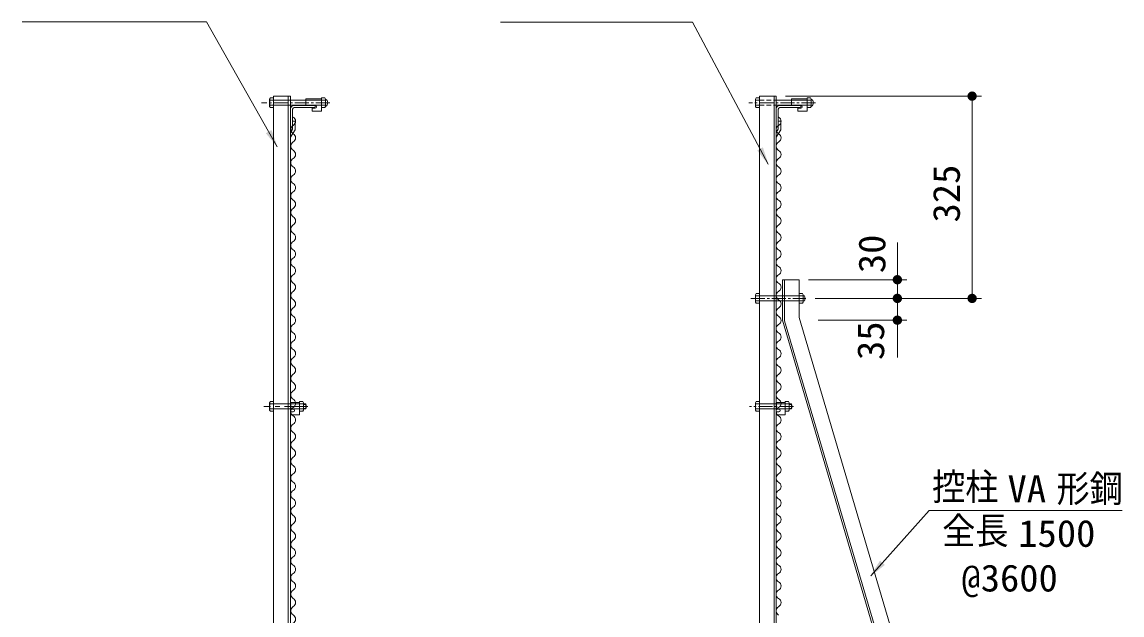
# Model space of a CAD drawing. Units: millimetres, scale not verified. Extents: x -4455 to 4455, y -3150 to 3150.
# Drawn here: x -437 to 1329, y 436 to 1388 of the extents above; entities that cross this region are included whole.
import ezdxf
from ezdxf.enums import TextEntityAlignment as Align

# ---------------------------------------------------------------- set-up
doc = ezdxf.new("R2010")
doc.units = ezdxf.units.MM
doc.header["$LTSCALE"] = 30
for name, pattern in [('DASHED', [7.5, 6, -1.5]), ('USER1', [2, 1.25, -0.25, 0.25, -0.25]), ('USER2', [0.375, 0.25, -0.125]), ('USER3', [1.125, 0.75, -0.125, 0.125, -0.125]), ('USER4', [4.7625, 3.175, -1.5875])]:
    doc.linetypes.add(name, pattern=pattern)
for name, color, linetype, lineweight in [('0-0_6文字', 3, 'Continuous', 9), ('0-4_1部材', 3, 'Continuous', 18), ('0-5_SUNPOU', 1, 'Continuous', 18), ('0-8_8部品', 7, 'Continuous', 18), ('0-9_5寸法', 1, 'Continuous', 18), ('0-A_2網', 4, 'Continuous', 18), ('0-B_AMI', 3, 'Continuous', 18)]:
    doc.layers.add(name, color=color, linetype=linetype, lineweight=lineweight)
doc.styles.add('ＭＳ ゴシック', font='')
doc.styles.get('ＭＳ ゴシック').set_extended_font_data('MS Gothic')

# ---------------------------------------------------------------- blocks, each defined once
blk = doc.blocks.new('M1')
at = {"layer": '0-5_SUNPOU'}
blk.add_line((-7.5, 0), (-57.86, 0), dxfattribs=at)
for points in [[(0, 0), (-7.5, 0), (-7.44, 0.94)], [(0, 0), (-7.44, -0.94), (-7.5, 0)], [(0, 0), (-7.44, 0.94), (-7.26, 1.87)], [(0, 0), (-7.26, -1.87), (-7.44, -0.94)], [(0, 0), (-7.26, 1.87), (-6.97, 2.76)], [(0, 0), (-6.97, -2.76), (-7.26, -1.87)], [(0, 0), (-6.97, 2.76), (-6.57, 3.61)], [(0, 0), (-6.57, -3.61), (-6.97, -2.76)], [(0, 0), (-6.57, 3.61), (-6.07, 4.41)], [(0, 0), (-6.07, -4.41), (-6.57, -3.61)], [(0, 0), (-6.07, 4.41), (-5.47, 5.13)], [(0, 0), (-5.47, -5.13), (-6.07, -4.41)], [(0, 0), (-5.47, 5.13), (-4.78, 5.78)], [(0, 0), (-4.78, -5.78), (-5.47, -5.13)], [(0, 0), (-4.78, 5.78), (-4.02, 6.33)], [(0, 0), (-4.02, -6.33), (-4.78, -5.78)], [(0, 0), (-4.02, 6.33), (-3.19, 6.79)], [(0, 0), (-3.19, -6.79), (-4.02, -6.33)], [(0, 0), (-3.19, 6.79), (-2.32, 7.13)], [(0, 0), (-2.32, -7.13), (-3.19, -6.79)], [(0, 0), (-2.32, 7.13), (-1.41, 7.37)], [(0, 0), (-1.41, -7.37), (-2.32, -7.13)], [(0, 0), (-1.41, 7.37), (-0.47, 7.49)], [(0, 0), (-0.47, -7.49), (-1.41, -7.37)], [(0, 0), (-0.47, 7.49), (0.47, 7.49)], [(0, 0), (0.47, -7.49), (-0.47, -7.49)], [(0, 0), (0.47, 7.49), (1.41, 7.37)], [(0, 0), (1.41, 7.37), (2.32, 7.13)], [(0, 0), (2.32, 7.13), (3.19, 6.79)], [(0, 0), (3.19, 6.79), (4.02, 6.33)], [(0, 0), (4.02, 6.33), (4.78, 5.78)], [(0, 0), (4.78, 5.78), (5.47, 5.13)], [(0, 0), (5.47, 5.13), (6.07, 4.41)], [(0, 0), (6.07, 4.41), (6.57, 3.61)], [(0, 0), (6.57, 3.61), (6.97, 2.76)], [(0, 0), (6.97, 2.76), (7.26, 1.87)], [(0, 0), (7.26, 1.87), (7.44, 0.94)], [(0, 0), (7.44, 0.94), (7.5, 0)], [(0, 0), (1.41, -7.37), (0.47, -7.49)], [(0, 0), (2.32, -7.13), (1.41, -7.37)], [(0, 0), (3.19, -6.79), (2.32, -7.13)], [(0, 0), (4.02, -6.33), (3.19, -6.79)], [(0, 0), (4.78, -5.78), (4.02, -6.33)], [(0, 0), (5.47, -5.13), (4.78, -5.78)], [(0, 0), (6.07, -4.41), (5.47, -5.13)], [(0, 0), (6.57, -3.61), (6.07, -4.41)], [(0, 0), (6.97, -2.76), (6.57, -3.61)], [(0, 0), (7.26, -1.87), (6.97, -2.76)], [(0, 0), (7.44, -0.94), (7.26, -1.87)], [(0, 0), (7.5, 0), (7.44, -0.94)]]:
    blk.add_solid(points, dxfattribs=at)
blk = doc.blocks.new('NAMIX13')
at = {"layer": '0-B_AMI'}
for centre, start, end in [((-106.7, -200), 298.07249, 61.92751), ((106.7, -600), 118.07249, 241.92751), ((-106.7, -1000), 298.07249, 61.92751), ((106.7, -1400), 118.07249, 241.92751), ((106.7, -2200), 118.07249, 241.92751), ((-106.7, -1800), 298.07249, 61.92751), ((-106.7, -2600), 298.07249, 61.92751), ((106.7, -3000), 118.07249, 241.92751), ((106.7, -3800), 118.07249, 241.92751), ((-106.7, -3400), 298.07249, 61.92751), ((-106.7, -4200), 298.07249, 61.92751), ((106.7, -4600), 118.07249, 241.92751), ((106.7, -5400), 118.07249, 241.92751), ((-106.7, -5000), 298.07249, 61.92751), ((-106.7, -5800), 298.07249, 61.92751), ((106.7, -6200), 118.07249, 241.92751), ((106.7, -7000), 118.07249, 241.92751), ((-106.7, -6600), 298.07249, 61.92751), ((-106.7, -7400), 298.07249, 61.92751), ((106.7, -7800), 118.07249, 241.92751), ((106.7, -8600), 118.07249, 241.92751), ((-106.7, -8200), 298.07249, 61.92751)]:
    blk.add_arc(centre, 226.7, start, end, dxfattribs=at)
blk = doc.blocks.new('NAMIX5')
at = {"layer": '0-B_AMI'}
for centre, start, end in [((53.3, -300), 118.07249, 241.92751), ((-53.3, -100), 298.07249, 61.92751), ((-53.3, -500), 298.07249, 61.92751), ((53.3, -700), 118.07249, 241.92751), ((53.3, -1100), 118.07249, 241.92751), ((-53.3, -900), 298.07249, 61.92751), ((-53.3, -1300), 298.07249, 61.92751), ((53.3, -1500), 118.07249, 241.92751), ((53.3, -1900), 118.07249, 241.92751), ((-53.3, -1700), 298.07249, 61.92751)]:
    blk.add_arc(centre, 113.3, start, end, dxfattribs=at)
blk = doc.blocks.new('NAMI')
at = {"layer": '0-B_AMI'}
for centre, start, end in [((-106.7, -200), 298.07249, 61.92751), ((106.7, -600), 118.07249, 241.92751)]:
    blk.add_arc(centre, 226.7, start, end, dxfattribs=at)

msp = doc.modelspace()

# ---------------------------------------------------------------- linework, layer by layer
at = {"layer": '0-0_6文字', "color": 7}
for points in [[(-436.9, 1388.47), (-140.62, 1388.47), (-27.09, 1187.92)], [(331.26, 1388.13), (639.46, 1388.13), (761, 1159.84)], [(1328.88, 603.63), (1019.38, 603.63), (925.73, 498.62)]]:
    msp.add_lwpolyline(points, dxfattribs=at)
for points in [[(-26.1, 1186.18), (-45.42, 1209.72), (-36.35, 1214.86)], [(761.94, 1158.08), (743.24, 1182.11), (752.44, 1187.01)], [(924.4, 497.13), (940.48, 522.99), (948.25, 516.05)]]:
    msp.add_solid(points, dxfattribs=at)
at = {"layer": '0-4_1部材', "color": 7, "lineweight": 9}
for p, q in [((-32.94, 1269.29), (-32.94, -500.71)), ((-32.94, 1269.29), (-5.94, 1269.29)), ((-9.44, 1269.29), (-9.44, -500.71)), ((-5.94, 1269.29), (-5.94, -500.71)), ((-0.94, 1254.29), (34.06, 1254.29)), ((34.06, 1254.29), (34.06, 1253.29)), ((746.77, 1269.29), (746.77, -500.71)), ((746.77, 1269.29), (773.77, 1269.29)), ((770.27, 1269.29), (770.27, -500.71)), ((773.77, 1269.29), (773.77, -500.71)), ((778.77, 1254.29), (813.77, 1254.29)), ((813.77, 1254.29), (813.77, 1253.29)), ((-5.94, 1214.29), (-5.94, 1249.29)), ((-2.94, 1216.29), (-2.94, 1246.29)), ((2.06, 1251.29), (32.06, 1251.29)), ((773.77, 1214.29), (773.77, 1249.29)), ((776.77, 1216.29), (776.77, 1246.29)), ((781.77, 1251.29), (811.77, 1251.29)), ((1.34, 1229.26), (-2.66, 1229.26)), ((-2.66, 1229.26), (-2.66, 1216.26)), ((1.34, 1229.26), (1.34, 1215.14)), ((781.04, 1229.26), (781.04, 1215.14)), ((-5.94, 1210.85), (-2.66, 1216.26)), ((-5.94, 1203.14), (1.34, 1215.14)), ((-5.94, 1214.29), (-4.94, 1214.29)), ((773.77, 1210.85), (777.04, 1216.26)), ((773.77, 1203.14), (781.04, 1215.14)), ((773.77, 1214.29), (774.77, 1214.29)), ((783.77, 974.29), (783.77, 909.29)), ((783.77, 974.29), (810.77, 974.29)), ((787.27, 974.29), (787.27, 908.36)), ((810.77, 974.29), (810.77, 913.85)), ((783.77, 909.29), (1123.77, -245.71)), ((787.27, 908.36), (1127.27, -246.64)), ((810.77, 913.85), (1150.77, -241.15))]:
    msp.add_line(p, q, dxfattribs=at)
at = {"layer": '0-4_1部材', "linetype": 'DASHED'}
msp.add_line((18.87, 1263.06), (43.87, 1263.06), dxfattribs=at)
at = {"layer": '0-4_1部材', "color": 1}
for p, q in [((968.28, 1004.29), (968.28, 1034.29)), ((968.28, 974.29), (968.28, 1004.29)), ((825.77, 974.29), (983.28, 974.29)), ((968.28, 974.29), (968.28, 944.29)), ((836.37, 944.29), (983.28, 944.29)), ((867.26, 944.29), (983.28, 944.29)), ((968.28, 944.29), (968.28, 909.29)), ((841.07, 909.29), (983.28, 909.29)), ((968.28, 914.29), (968.28, 884.29)), ((968.28, 879.29), (968.28, 849.29))]:
    msp.add_line(p, q, dxfattribs=at)
at = {"layer": '0-4_1部材', "color": 7, "lineweight": 9}
msp.add_lwpolyline([(781.04, 1229.26), (777.04, 1229.26), (777.04, 1216.26)], dxfattribs=at)
for centre, radius, start, end in [((-0.94, 1249.29), 5, 90, 180), ((778.77, 1249.29), 5, 90, 180), ((2.06, 1246.29), 5, 90, 180), ((32.06, 1253.29), 2, 270, 0), ((781.77, 1246.29), 5, 90, 180), ((811.77, 1253.29), 2, 270, 0), ((-4.94, 1216.29), 2, 270, 0), ((774.77, 1216.29), 2, 270, 0)]:
    msp.add_arc(centre, radius, start, end, dxfattribs=at)
at = {"layer": '0-8_8部品', "color": 1, "linetype": 'USER3'}
for p, q in [((57.29, 1258.74), (-52.34, 1258.74)), ((836.99, 1258.74), (729.9, 1258.74)), ((732.89, 944.29), (821.37, 944.29)), ((801.73, 770.72), (730.89, 770.72))]:
    msp.add_line(p, q, dxfattribs=at)
at = {"layer": '0-8_8部品', "lineweight": 9}
for p, q in [((-39.34, 1264.66), (-38.23, 1266.58)), ((-39.34, 1252.82), (-39.34, 1264.66)), ((-38.65, 1262.74), (-32.94, 1262.74)), ((-38.65, 1254.74), (-32.94, 1254.74)), ((-38.23, 1266.58), (-32.94, 1266.58)), ((-32.94, 1250.9), (-32.94, 1266.58)), ((-32.94, 1262.74), (43.87, 1262.74)), ((-32.94, 1254.74), (43.87, 1254.74)), ((18.87, 1265.06), (18.87, 1254.56)), ((18.87, 1254.56), (33.62, 1254.56)), ((49.16, 1266.58), (43.87, 1266.58)), ((43.87, 1250.9), (43.87, 1266.58)), ((49.58, 1262.74), (43.87, 1262.74)), ((49.58, 1254.74), (43.87, 1254.74)), ((50.27, 1264.66), (49.16, 1266.58)), ((50.27, 1252.82), (50.27, 1264.66)), ((740.37, 1264.66), (741.48, 1266.58)), ((740.37, 1252.82), (740.37, 1264.66)), ((741.05, 1262.74), (746.77, 1262.74)), ((741.05, 1254.74), (746.77, 1254.74)), ((741.48, 1266.58), (746.77, 1266.58)), ((746.77, 1250.9), (746.77, 1266.58)), ((773.77, 1262.74), (823.58, 1262.74)), ((773.77, 1254.74), (823.58, 1254.74)), ((798.58, 1265.06), (798.58, 1254.56)), ((798.58, 1265.06), (823.58, 1265.06)), ((798.58, 1254.56), (813.33, 1254.56)), ((828.87, 1266.58), (823.58, 1266.58)), ((823.58, 1250.9), (823.58, 1266.58)), ((823.58, 1265.06), (823.58, 1245.06)), ((829.29, 1262.74), (823.58, 1262.74)), ((829.29, 1254.74), (823.58, 1254.74)), ((829.98, 1264.66), (828.87, 1266.58)), ((829.98, 1252.82), (829.98, 1264.66)), ((28.87, 1250.06), (33.62, 1250.06)), ((28.87, 1250.06), (28.87, 1245.06)), ((28.87, 1245.06), (43.87, 1245.06)), ((49.16, 1250.9), (43.87, 1250.9)), ((50.27, 1252.82), (49.16, 1250.9)), ((808.58, 1250.06), (813.33, 1250.06)), ((808.58, 1250.06), (808.58, 1245.06)), ((808.58, 1245.06), (823.58, 1245.06)), ((828.87, 1250.9), (823.58, 1250.9)), ((829.98, 1252.82), (828.87, 1250.9)), ((740.37, 950.21), (741.48, 952.13)), ((740.37, 938.37), (740.37, 950.21)), ((740.37, 938.37), (741.48, 936.45)), ((741.05, 948.29), (746.77, 948.29)), ((741.05, 940.29), (746.77, 940.29)), ((741.48, 952.13), (746.77, 952.13)), ((741.48, 936.45), (746.77, 936.45)), ((746.77, 936.45), (746.77, 952.13)), ((783.77, 948.29), (773.77, 948.29)), ((783.77, 940.29), (773.77, 940.29)), ((810.77, 936.45), (810.77, 952.13)), ((816.06, 952.13), (810.77, 952.13)), ((816.48, 948.29), (810.77, 948.29)), ((816.48, 940.29), (810.77, 940.29)), ((816.06, 936.45), (810.77, 936.45)), ((817.17, 950.21), (816.06, 952.13)), ((817.17, 938.37), (816.06, 936.45)), ((817.17, 938.37), (817.17, 950.21)), ((819.09, 948.29), (817.17, 948.29)), ((819.09, 940.29), (817.17, 940.29))]:
    msp.add_line(p, q, dxfattribs=at)
at = {"layer": '0-8_8部品', "color": 3, "linetype": 'USER2'}
for p, q in [((746.77, 1262.74), (773.77, 1262.74)), ((746.77, 1254.74), (773.77, 1254.74))]:
    msp.add_line(p, q, dxfattribs=at)
at = {"layer": '0-8_8部品', "color": 3, "linetype": 'DASHED'}
for p, q in [((798.58, 1263.06), (823.58, 1263.06)), ((-32.94, 774.72), (8.6, 774.72)), ((-32.94, 766.72), (8.6, 766.72)), ((746.77, 774.72), (788.31, 774.72)), ((746.77, 766.72), (788.31, 766.72))]:
    msp.add_line(p, q, dxfattribs=at)
at = {"layer": '0-8_8部品', "color": 3, "linetype": 'USER4'}
for p, q in [((773.77, 948.29), (746.77, 948.29)), ((773.77, 940.29), (746.77, 940.29)), ((810.77, 948.29), (783.77, 948.29)), ((810.77, 940.29), (783.77, 940.29))]:
    msp.add_line(p, q, dxfattribs=at)
at = {"layer": '0-8_8部品', "color": 3}
for p, q in [((-39.34, 776.64), (-38.23, 778.56)), ((-38.23, 778.56), (-32.94, 778.56)), ((-32.94, 762.88), (-32.94, 778.56)), ((-5.6, 777.04), (-5.6, 766.54)), ((-5.6, 777.04), (8.6, 777.04)), ((8.6, 762.88), (8.6, 778.56)), ((8.6, 777.04), (8.6, 757.04)), ((740.37, 776.64), (741.48, 778.56)), ((741.48, 778.56), (746.77, 778.56)), ((746.77, 762.88), (746.77, 778.56)), ((774.11, 777.04), (774.11, 766.54)), ((774.11, 777.04), (788.31, 777.04)), ((788.31, 762.88), (788.31, 778.56)), ((788.31, 777.04), (788.31, 757.04)), ((-39.34, 764.8), (-39.34, 776.64)), ((-38.65, 774.72), (-32.94, 774.72)), ((-38.65, 766.72), (-32.94, 766.72)), ((-5.6, 766.54), (-1.65, 766.54)), ((-5.6, 762.04), (-1.65, 762.04)), ((-5.6, 762.04), (-5.6, 757.04)), ((14.32, 774.72), (8.6, 774.72)), ((14.32, 766.72), (8.6, 766.72)), ((13.89, 762.88), (8.6, 762.88)), ((15, 764.8), (13.89, 762.88)), ((15, 764.8), (15, 776.64)), ((15, 774.72), (18.55, 774.72)), ((15, 773.92), (18.96, 773.92)), ((15, 767.52), (18.96, 767.52)), ((15, 766.72), (18.55, 766.72)), ((18.55, 766.72), (18.55, 774.72)), ((740.37, 764.8), (740.37, 776.64)), ((741.05, 774.72), (746.77, 774.72)), ((741.05, 766.72), (746.77, 766.72)), ((774.11, 766.54), (778.06, 766.54)), ((774.11, 762.04), (778.06, 762.04)), ((774.11, 762.04), (774.11, 757.04)), ((794.02, 774.72), (788.31, 774.72)), ((794.02, 766.72), (788.31, 766.72)), ((793.6, 762.88), (788.31, 762.88)), ((794.71, 764.8), (793.6, 762.88)), ((794.71, 764.8), (794.71, 776.64)), ((794.71, 774.72), (798.26, 774.72)), ((794.71, 773.92), (798.66, 773.92)), ((794.71, 767.52), (798.66, 767.52)), ((794.71, 766.72), (798.26, 766.72)), ((798.26, 766.72), (798.26, 774.72)), ((-5.6, 757.04), (8.6, 757.04)), ((774.11, 757.04), (788.31, 757.04))]:
    msp.add_line(p, q, dxfattribs=at)
at = {"layer": '0-8_8部品', "color": 1, "linetype": 'USER1'}
msp.add_line((22.02, 770.72), (-48.81, 770.72), dxfattribs=at)
at = {"layer": '0-8_8部品', "lineweight": 9}
for points in [[(18.87, 1265.06), (43.87, 1265.06), (43.87, 1245.06)], [(-39.34, 1252.82), (-38.23, 1250.9), (-32.94, 1250.9)], [(740.37, 1252.82), (741.48, 1250.9), (746.77, 1250.9)]]:
    msp.add_lwpolyline(points, dxfattribs=at)
at = {"layer": '0-8_8部品', "color": 3}
for points in [[(15, 776.64), (13.89, 778.56), (8.6, 778.56)], [(794.71, 776.64), (793.6, 778.56), (788.31, 778.56)], [(-39.34, 764.8), (-38.23, 762.88), (-32.94, 762.88)], [(740.37, 764.8), (741.48, 762.88), (746.77, 762.88)]]:
    msp.add_lwpolyline(points, dxfattribs=at)
at = {"layer": '0-8_8部品', "lineweight": 9}
for centre, radius, start, end in [((-36.31, 1264.66), 3.03, 180, 219.3382), ((-27.34, 1258.74), 12, 160.52878, 199.47122), ((-36.31, 1252.82), 3.03, 140.6618, 180), ((33.62, 1252.31), 2.25, 270, 90), ((47.24, 1264.66), 3.03, 320.6618, 0), ((38.27, 1258.74), 12, 340.52878, 19.47122), ((47.24, 1252.82), 3.03, 0, 39.3382), ((47.12, 1258.74), 6.71, 298.05542, 61.94458), ((743.4, 1264.66), 3.03, 180, 219.3382), ((752.37, 1258.74), 12, 160.52878, 199.47122), ((743.4, 1252.82), 3.03, 140.6618, 180), ((813.33, 1252.31), 2.25, 270, 90), ((826.95, 1264.66), 3.03, 320.6618, 0), ((817.98, 1258.74), 12, 340.52878, 19.47122), ((826.95, 1252.82), 3.03, 0, 39.3382), ((826.82, 1258.74), 6.71, 298.05542, 61.94458), ((743.4, 950.21), 3.03, 180, 219.3382), ((752.37, 944.29), 12, 160.52878, 199.47122), ((743.4, 938.37), 3.03, 140.6618, 180), ((814.14, 950.21), 3.03, 320.6618, 0), ((805.17, 944.29), 12, 340.52878, 19.47122), ((814.14, 938.37), 3.03, 0, 39.3382), ((807.78, 944.29), 12, 340.52878, 19.47122)]:
    msp.add_arc(centre, radius, start, end, dxfattribs=at)
at = {"layer": '0-8_8部品', "color": 3}
for centre, radius, start, end in [((-36.31, 776.64), 3.03, 180, 219.3382), ((-27.34, 770.72), 12, 160.52878, 199.47122), ((-36.31, 764.8), 3.03, 140.6618, 180), ((-1.65, 764.29), 2.25, 270, 90), ((11.97, 776.64), 3.03, 320.6618, 0), ((3, 770.72), 12, 340.52878, 19.47122), ((11.97, 764.8), 3.03, 0, 39.3382), ((11.63, 770.72), 8, 330, 30), ((743.4, 776.64), 3.03, 180, 219.3382), ((752.37, 770.72), 12, 160.52878, 199.47122), ((743.4, 764.8), 3.03, 140.6618, 180), ((778.06, 764.29), 2.25, 270, 90), ((791.68, 776.64), 3.03, 320.6618, 0), ((782.71, 770.72), 12, 340.52878, 19.47122), ((791.68, 764.8), 3.03, 0, 39.3382), ((791.33, 770.72), 8, 330, 30)]:
    msp.add_arc(centre, radius, start, end, dxfattribs=at)
at = {"layer": '0-9_5寸法'}
for p, q in [((788.77, 1269.29), (1103.28, 1269.29)), ((1088.28, 974.29), (1088.28, 1239.29)), ((836.37, 944.29), (1103.28, 944.29))]:
    msp.add_line(p, q, dxfattribs=at)

# ---------------------------------------------------------------- block references
at = {"layer": '0-4_1部材'}
for p, rotation in [((968.28, 974.29), 270), ((968.28, 944.29), 270), ((968.28, 944.29), 90), ((968.28, 909.29), 90)]:
    msp.add_blockref('M1', p, dxfattribs=dict(at, rotation=rotation))
at = {"layer": '0-9_5寸法'}
for p, rotation in [((1088.28, 1269.29), 90), ((1088.28, 944.29), 270)]:
    msp.add_blockref('M1', p, dxfattribs=dict(at, rotation=rotation))
at = {"layer": '0-A_2網'}
for name, p, xscale, yscale in [('NAMI', (-1.61, 1235.63), 0.03333333, 0.03333333), ('NAMI', (777.61, 1235.54), 0.03333333, 0.03333333), ('NAMI', (-1.61, 1208.97), 0.03333333, 0.03333333), ('NAMI', (777.61, 1208.88), 0.03333333, 0.03333333), ('NAMI', (-1.61, 1182.3), 0.03333333, 0.03333333), ('NAMI', (777.61, 1182.21), 0.03333333, 0.03333333), ('NAMIX5', (-1.61, 1155.63), 0.06666667, 0.06666667), ('NAMIX5', (777.61, 1155.54), 0.06666667, 0.06666667), ('NAMIX13', (-1.61, 1022.3), 0.03333333, 0.03333333), ('NAMIX13', (777.61, 1022.21), 0.03333333, 0.03333333), ('NAMIX13', (-1.61, 728.97), 0.03333333, 0.03333333), ('NAMIX13', (777.61, 728.88), 0.03333333, 0.03333333), ('NAMIX13', (-1.61, 435.63), 0.03333333, 0.03333333)]:
    msp.add_blockref(name, p, dxfattribs=dict(at, xscale=xscale, yscale=yscale))

# ---------------------------------------------------------------- texts
at = {"layer": '0-0_6文字', "style": 'ＭＳ ゴシック'}
for s, width, p in [('控柱', 0.9, (1024.11, 607.19)), ('VA', 1.05, (1145.14, 603.79)), ('全長', 0.9, (1040.29, 536.4)), ('1500', 1.05, (1162.32, 532.11)), ('@3600', 1.05, (1071.13, 460.36))]:
    msp.add_text(s, height=43.33, dxfattribs=dict(at, width=width)).set_placement(p, align=Align.BOTTOM_LEFT)
at = {"layer": '0-4_1部材', "style": 'ＭＳ ゴシック', "width": 1.05}
for s, p in [('30', (962.07, 984.89)), ('35', (960.1, 845.32))]:
    msp.add_text(s, height=43.33, rotation=90, dxfattribs=at).set_placement(p, align=Align.BOTTOM_LEFT)
at = {"layer": '0-4_1部材', "style": 'ＭＳ ゴシック', "width": 0.9}
msp.add_text('形鋼', height=43.33, dxfattribs=at).set_placement((1223.77, 603.96), align=Align.BOTTOM_LEFT)
at = {"layer": '0-9_5寸法', "color": 3, "style": 'ＭＳ ゴシック', "width": 1.05}
msp.add_text('325', height=43.33, rotation=90, dxfattribs=at).set_placement((1081.61, 1066.29), align=Align.BOTTOM_LEFT)

doc.saveas('drawing.dxf')
